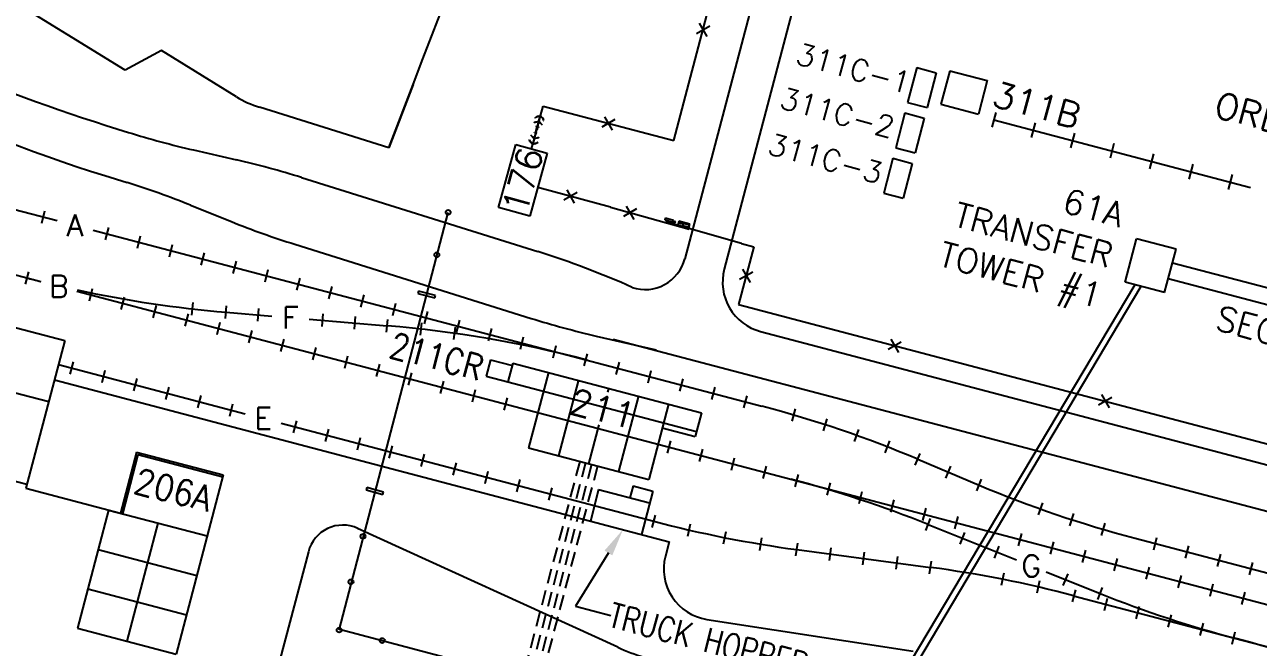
# Model space of a CAD drawing. Extents: x -16413 to 78405, y -232 to 83089.
# Drawn here: x 6293 to 13559, y 22921 to 26590 of the extents above; entities that cross this region are included whole.
import ezdxf
from ezdxf.enums import TextEntityAlignment as Align

# ---------------------------------------------------------------- set-up
doc = ezdxf.new("R2010")
doc.units = 0
doc.header["$LTSCALE"] = 350
doc.header["$MEASUREMENT"] = 0
doc.linetypes.add('CV34', pattern=[1, 1])
doc.linetypes.add('HIDDEN', pattern=[0.375, 0.25, -0.125])
doc.layers.get('0').update_dxf_attribs({"color": 3, "linetype": 'CONTINUOUS'})
doc.layers.add('BACKGROUND', color=7, linetype='CONTINUOUS')
doc.layers.add('FENCE', color=7, linetype='CONTINUOUS')
doc.styles.add('SIMPLEX', font='SIMPLEX')

# ---------------------------------------------------------------- blocks, each defined once
blk = doc.blocks.new('RR', base_point=(-429.5, 670.32))
blk.add_line((-429.5, 674.07), (-429.5, 666.57))

msp = doc.modelspace()

# ---------------------------------------------------------------- linework, layer by layer
at = {"layer": 'BACKGROUND'}
for p, q in [((14621, 42058.3), (10181.1, 25209.4)), ((6885.4, 26321.4), (3313.3, 28520.9)), ((8638.8, 26388.6), (9144.4, 27703.9)), ((10819.9, 26691.6), (10413.2, 25148.3)), ((10266.1, 26597.6), (10310.8, 26519.4)), ((10327.5, 26580.8), (10249.4, 26536.2)), ((7098.9, 26436.7), (6885.4, 26321.4)), ((7540.4, 26164.8), (7098.9, 26436.7)), ((8580.5, 26237.2), (8638.8, 26388.6)), ((11547.1, 26336.5), (11493.1, 26131.4)), ((11547.1, 26336.5), (11661.3, 26306.4)), ((11661.3, 26306.4), (11607.3, 26101.3)), ((11741.2, 26318.5), (11689.3, 26121.2)), ((11741.2, 26318.5), (11961.7, 26260.4)), ((8580.5, 26237.2), (8437.2, 25864.3)), ((8437.2, 25864.3), (8580.5, 26237.2)), ((11961.7, 26260.4), (11909.7, 26063.1)), ((8437.2, 25864.3), (7675.4, 26103.3)), ((11493.1, 26131.4), (11607.3, 26101.3)), ((11689.2, 26121.2), (11909.7, 26063.1)), ((11476.8, 26069.6), (11422.7, 25864.5)), ((11476.8, 26069.6), (11591, 26039.5)), ((11591, 26039.5), (11537, 25834.4)), ((12011.9, 26072), (11989.1, 25985)), ((12000.5, 26028.5), (13513.4, 25630.2)), ((6773.6, 25996.3), (6904.5, 25955.2)), ((12244.1, 26011.1), (12221.2, 25924)), ((12476.2, 25950.2), (12453.3, 25863.1)), ((9083.5, 25512.9), (9184.6, 25883.3)), ((9184.6, 25883.3), (9369.8, 25832.8)), ((12708.3, 25889.2), (12685.5, 25802.2)), ((7287.5, 25851.3), (7539.7, 25793.2)), ((9369.8, 25832.8), (9268.8, 25462.3)), ((11406.5, 25802.7), (11352.4, 25597.6)), ((11406.5, 25802.7), (11520.7, 25772.6)), ((11422.7, 25864.5), (11537, 25834.4)), ((12940.5, 25828.3), (12917.6, 25741.2)), ((11520.7, 25772.6), (11466.6, 25567.5)), ((13172.6, 25767.3), (13149.7, 25680.3)), ((6765.5, 25700.2), (6896.4, 25659.1)), ((7922.6, 25689.3), (9314.8, 25252.7)), ((13404.7, 25706.4), (13381.9, 25619.3)), ((11352.4, 25597.6), (11466.6, 25567.5)), ((6227.1, 25503.3), (6483.3, 25435.7)), ((7270.1, 25525.7), (7510.3, 25429.3)), ((9268.8, 25462.3), (9083.5, 25512.9)), ((9742.5, 25514.3), (10205.9, 25385.1)), ((9897.2, 25503.8), (9819, 25459.1)), ((9835.8, 25520.5), (9880.4, 25442.4)), ((8145.3, 23022.7, -4.7), (8786.9, 25483.8, -1)), ((6695.3, 25379.9), (10633.8, 24342)), ((7884, 25295.9), (9276.2, 24859.3)), ((12774.7, 25072), (12842, 25327.3)), ((13074.1, 25266.1), (12842, 25327.3)), ((13006.8, 25010.8), (13074.1, 25266.1)), ((6132.3, 25143.5), (6388.5, 25076)), ((10520.4, 25149.2), (10565, 25071)), ((14925.6, 24691.3), (13052.7, 25184.9)), ((10581.8, 25132.4), (10503.6, 25087.8)), ((13006.8, 25010.8), (12774.7, 25072)), ((14901.1, 24598.5), (13028.2, 25092)), ((12831.3, 25057.1), (3707.5, 9726.4)), ((12867.5, 25047.5), (3738.4, 9708)), ((6600.5, 25020.2), (10805.7, 23912)), ((8611.8, 25019.4, -4784.7), (8607.9, 25005.9, -4784.7)), ((8607.9, 25005.9, -4784.7), (8708.3, 24979.8, -48.7)), ((8712.1, 24993.2, -48.7), (8611.8, 25019.4, -4784.7)), ((5682.1, 24951.8), (6529.2, 24728.6)), ((8708.3, 24979.8, -48.7), (8712.1, 24993.2, -48.7)), ((7479.2, 24895.9), (7749.4, 24873.1)), ((7967.8, 24854.8), (8427.6, 24816.1)), ((10626.9, 24781.8), (24034.2, 21249.8)), ((6529.2, 24728.6), (6299.9, 23858.3)), ((9659.1, 24755.3), (10011.3, 24674.3)), ((9759, 24737.4), (23966.9, 20994.5)), ((11455.7, 24720), (11377.6, 24675.4)), ((11394.3, 24736.8), (11439, 24658.6)), ((5587.4, 24592.1), (6434.5, 24368.9)), ((6492, 24587.5), (7591.8, 24297.7)), ((9037.2, 24615.7), (9011.7, 24519)), ((9037.2, 24615.7), (9165.1, 24581.4)), ((9168.3, 24595.1), (9139.2, 24484.8)), ((9168.3, 24595.1), (10279.3, 24302.3)), ((6468, 24496.4), (10088.5, 23542.7)), ((9011.7, 24519), (9139.2, 24484.8)), ((9377.1, 24540.1), (9260.1, 24095.9)), ((9552.8, 24488.4), (9437.1, 24049.3)), ((9139.2, 24484.8), (10250.3, 24192.1)), ((9731, 24446.8), (9724.9, 24423.6)), ((9906.7, 24395.1), (9791, 23956.1)), ((10085, 24353.5), (9968, 23909.5)), ((12696.3, 24393.1), (12618.1, 24348.5)), ((12634.9, 24409.9), (12679.5, 24331.7)), ((10279.3, 24302.3), (10242.6, 24162.8)), ((7803.8, 24241.8), (9998.1, 23663.6)), ((9674.4, 24231.8), (9614.1, 24002.7)), ((10048.2, 24214.1), (10242.6, 24162.8)), ((5459, 24104.7), (6306.1, 23881.5)), ((6951.7, 24071.2), (6856.9, 23711.6)), ((6960.2, 24056.6), (6868.5, 23708.5)), ((6951.7, 24071.2), (7462.2, 23936.7)), ((6960.2, 24056.6), (7459.2, 23925.2)), ((9260.1, 24095.9), (9968, 23909.5)), ((11552.3, 24029.3), (11914.3, 23876.8)), ((7462.2, 23936.7), (7184.1, 22880.8)), ((10805.7, 23912), (21603.5, 21066.7)), ((6299.9, 23858.3), (6856.9, 23711.6)), ((8307.5, 23862.3, -4740.5), (8303.6, 23848.9, -4740.5)), ((8303.6, 23848.9, -4740.5), (8401.7, 23820.9, -4740.5)), ((8405.5, 23834.4, -4740.5), (8307.5, 23862.3, -4740.5)), ((8401.7, 23820.9, -4740.5), (8405.5, 23834.4, -4740.5)), ((9673.3, 23850.8), (9624.4, 23664.9)), ((9671.7, 23851.2), (9973.4, 23771.8)), ((9875.7, 23872), (9857.4, 23802.3)), ((9875.7, 23872), (9991.8, 23841.4)), ((9993.4, 23841), (9926.1, 23585.5)), ((6787.3, 23729.9), (6603.9, 23033.7)), ((6787.3, 23729.9), (7367.5, 23577)), ((7077.4, 23653.5), (6894, 22957.3)), ((9786.2, 22921.1), (8254, 23622)), ((11614.1, 23644.6), (12134.1, 23436)), ((10088.5, 23542.7), (10066.4, 23458.5)), ((12832.9, 23564), (21650.9, 21240.4)), ((6726.2, 23497.8), (7306.4, 23345)), ((7963.6, 23484.6), (7767.3, 22739.5)), ((9730.8, 23476.8), (9536.1, 23163.7)), ((10840.6, 23497), (11627.8, 23391.8)), ((12310, 23365.5), (12626.6, 23238.5)), ((6665, 23265.8), (7245.2, 23112.9)), ((12470.4, 23225.2), (13418.7, 22975.3)), ((9536.1, 23163.7), (9744.7, 23107.7)), ((6603.9, 23033.7), (7184.1, 22880.8)), ((10310.6, 23085.6), (11526.1, 22897.7)), ((8146.5, 23027.3, -4740.5), (9702.4, 22617.4, -4740.5)), ((13418.7, 22975.3), (21540.4, 20835.2))]:
    msp.add_line(p, q, dxfattribs=at)
at = {"layer": 'BACKGROUND', "linetype": 'CV34'}
for p, q in [((10116.3, 25906.5, 4770.2), (13905.8, 40286)), ((10064.5, 25439.2), (10067.6, 25450.8)), ((10064.5, 25439.2), (10124.3, 25422.9)), ((10067.6, 25450.8), (10113.9, 25438.2)), ((10113.9, 25438.2), (10110.8, 25426.6)), ((10112.9, 25434.3), (10126.4, 25430.7)), ((10124.3, 25422.9), (10126.4, 25430.7)), ((10146.4, 25431.6), (10140, 25408.4)), ((10211, 25413.9), (10146.4, 25431.6)), ((10514.1, 25299.9), (10066.6, 25427.9)), ((10140, 25408.4), (10204.7, 25390.8)), ((10148, 25417.6), (10150.5, 25426.7)), ((10162.9, 25413.5), (10148, 25417.6)), ((10150.5, 25426.7), (10165.4, 25422.7)), ((10165.4, 25422.7), (10162.9, 25413.5)), ((10168.6, 25403.7), (10172.5, 25418.2)), ((10202.6, 25394.5), (10168.6, 25403.7)), ((10206.5, 25408.9), (10172.5, 25418.2)), ((10206.5, 25408.9), (10202.6, 25394.5)), ((10204.7, 25390.8), (10211, 25413.9)), ((10514.1, 25299.9), (10587.4, 25279.9)), ((10587.4, 25279.9), (10496.4, 24940.2)), ((10496.4, 24940.2), (47685.4, 15140.4))]:
    msp.add_line(p, q, dxfattribs=at)
at = {"layer": 'BACKGROUND', "linetype": 'HIDDEN'}
for p, q in [((9561.8, 24016.5), (9096.5, 22250.2)), ((9596.7, 24007.3), (9131.3, 22240.9)), ((9631.5, 23998.1), (9166.1, 22231.6)), ((9666.3, 23988.9), (9200.9, 22222.2))]:
    msp.add_line(p, q, dxfattribs=at)
at = {"layer": 'BACKGROUND'}
for centre in [(8786.9, 25483.8, -1), (8720.6, 25233.7, -0.4), (8285.6, 23575, -3.7), (8214.3, 23306.8, -4.3), (8145.3, 23022.7, -4.7), (8398.9, 22960.8, -4740.5)]:
    msp.add_circle(centre, 14.4, dxfattribs=at)
for centre, radius, start, end in [((6603.6, 31574.4), 6000, 210.66302, 210.66302), ((9681.5, 34997.2), 9743.6, 219.39293, 252.58615), ((9603.4, 35018.5), 9455.7, 224.25662, 252.58615), ((7855, 26675.7), 600, 238.37743, 252.58615), ((8430.7, 30821.3), 5099.8, 252.58615, 257.04548), ((6396.4, 20823.2), 5099.8, 72.58615, 77.04548), ((5370.1, 20793), 5099.8, 68.12682, 72.58615), ((9410.2, 30162), 5099.8, 248.12682, 252.58615), ((7788.6, 20386.6), 5099.8, 65.89607, 72.58615), ((9947.5, 25269.5), 240.2, 251.50868, 345.46484), ((10703.3, 25071.9), 300, 165.23755, 255.24169), ((8055.8, 31755.9), 6884.3, 255.23756, 255.98546), ((8055.8, 31755.9), 6884.3, 257.80894, 265.1954), ((10802.4, 29725.3), 5099.8, 252.58615, 257.04548), ((7851, 17956), 6884.3, 75.23756, 85.1954), ((8879.6, 17685), 6884.3, 67.15513, 75.23756), ((9051.5, 17255), 6884.3, 68.14591, 75.23756), ((14587.1, 30221), 6884.3, 247.15513, 255.23756), ((8166.7, 23431.1), 210, 65.41745, 165.24148), ((11752.3, 30320.6), 6884.3, 255.23756, 262.39034), ((10356.5, 23382.1), 300, 165.24167, 261.20919), ((10716.2, 16568.2), 6884.3, 75.23756, 82.39034), ((15189.2, 29628), 6884.3, 248.14591, 255.23756), ((11664.5, 16318.3), 6884.3, 68.08505, 75.23756), ((10285.4, 24012.4), 1200, 245.41744, 261.20922)]:
    msp.add_arc(centre, radius, start, end, dxfattribs=at)
msp.add_solid([(9707.8, 23491), (9753.7, 23462.5), (9816.3, 23614.4)], dxfattribs=at)
at = {"layer": 'FENCE', "ltscale": 0.125}
for p, q in [((9330.1, 26051.9, 4770.2), (9345.8, 26109.7, 4770.2)), ((9345.8, 26109.7, 4770.2), (10116.3, 25906.5, 4770.2)), ((9277.2, 25858.1), (9284.9, 25886.3)), ((9742.5, 25514.3), (9314.7, 25630.9))]:
    msp.add_line(p, q, dxfattribs=at)
at = {"layer": 'FENCE'}
for p, q in [((9319.9, 26020.1, 4770.2), (9294, 26013.2, 4770.2)), ((9294, 26013.2, 4770.2), (9294.4, 26011.5, 4770.2)), ((9320.3, 26018.4, 4770.2), (9294.4, 26011.5, 4770.2)), ((9300.2, 26039), (9298.9, 26040.2)), ((9313, 25992.3, 4770.2), (9319.4, 26015.9, 4770.2)), ((9314.7, 25991.8, 4770.2), (9321.1, 26015.5, 4770.2)), ((9321.1, 26015.5, 4770.2), (9319.4, 26015.9, 4770.2)), ((9320.8, 26021, 4770.2), (9327.8, 26046.8, 4770.2)), ((9321.5, 26018.1, 4770.2), (9340.4, 25999.1, 4770.2)), ((9322.5, 26020.5, 4770.2), (9329.5, 26046.3, 4770.2)), ((9322.8, 26019.3, 4770.2), (9341.6, 26000.3, 4770.2)), ((9329.5, 26046.3, 4770.2), (9327.8, 26046.8, 4770.2)), ((9769.4, 26030, 4770.2), (9691.3, 25985.4, 4770.2)), ((9708, 26046.8, 4770.2), (9752.7, 25968.6, 4770.2)), ((9273.5, 25937.9), (9274.8, 25939.1)), ((9293.6, 25920.1, 4770.2), (9274.8, 25939.1, 4770.2)), ((9300.5, 25946.3, 4770.2), (9294.1, 25922.7, 4770.2)), ((9302.2, 25945.9, 4770.2), (9295.8, 25922.2, 4770.2)), ((9340.4, 25999.1, 4770.2), (9341.6, 26000.3, 4770.2)), ((9264.1, 25912.1), (9265.8, 25912.5)), ((9292.4, 25918.9, 4770.2), (9273.5, 25937.9, 4770.2)), ((9292.7, 25917.7, 4770.2), (9285.7, 25891.8, 4770.2)), ((9294.4, 25917.2, 4770.2), (9287.4, 25891.4, 4770.2)), ((9295.8, 25922.2, 4770.2), (9294.1, 25922.7, 4770.2)), ((9294.8, 25919.8, 4770.2), (9320.7, 25926.6, 4770.2)), ((9295.3, 25918.1, 4770.2), (9321.2, 25924.9, 4770.2)), ((9321.2, 25924.9), (9320.7, 25926.6)), ((9546.8, 25600), (9468.7, 25555.4)), ((9485.4, 25616.8), (9530.1, 25538.6))]:
    msp.add_line(p, q, dxfattribs=at)
at = {"layer": 'FENCE', "linetype": 'Continuous'}
for p, q in [((9323.5, 26050.6, 4770.2), (9324.3, 26053.4, 4770.2)), ((9335.1, 26047.4, 4770.2), (9323.5, 26050.6, 4770.2)), ((9335.9, 26050.3, 4770.2), (9324.3, 26053.4, 4770.2)), ((9332.8, 26048, 4770.2), (9325.7, 26049.9, 4770.2)), ((9335.1, 26047.4, 4770.2), (9335.9, 26050.3, 4770.2)), ((9349.4, 26025.7, 4770.2), (9351.1, 26026, 4770.2)), ((9296.4, 25950.9, 4770.2), (9297.2, 25953.8, 4770.2)), ((9296.4, 25950.9, 4770.2), (9308, 25947.7, 4770.2)), ((9297.2, 25953.8, 4770.2), (9302, 25952.5, 4770.2)), ((9301.6, 25951, 4770.2), (9311.6, 25987.7, 4770.2)), ((9303.6, 25950.5, 4770.2), (9313.5, 25987.1, 4770.2)), ((9304, 25951.9, 4770.2), (9308.8, 25950.6, 4770.2)), ((9307.2, 25990.4, 4770.2), (9306.4, 25987.5, 4770.2)), ((9306.4, 25987.5, 4770.2), (9311.2, 25986.2, 4770.2)), ((9307.2, 25990.7, 4770.2), (9308, 25993.6, 4770.2)), ((9318.8, 25987.6, 4770.2), (9307.2, 25990.7, 4770.2)), ((9307.2, 25990.4, 4770.2), (9318.7, 25987.3, 4770.2)), ((9319.6, 25990.5, 4770.2), (9308, 25993.6, 4770.2)), ((9308, 25947.7, 4770.2), (9308.8, 25950.6, 4770.2)), ((9312, 25970.2, 4770.2), (9315.5, 25983, 4770.2)), ((9315.5, 25983, 4770.2), (9312.6, 25983.8, 4770.2)), ((9313.1, 25985.7, 4770.2), (9318, 25984.4, 4770.2)), ((9318.7, 25987.3, 4770.2), (9318, 25984.4, 4770.2)), ((9318.8, 25987.6, 4770.2), (9319.6, 25990.5, 4770.2)), ((9280.1, 25890.7, 4770.2), (9279.3, 25887.9, 4770.2)), ((9290.9, 25884.7, 4770.2), (9279.3, 25887.9, 4770.2)), ((9291.7, 25887.6, 4770.2), (9280.1, 25890.7, 4770.2)), ((9291.7, 25887.6, 4770.2), (9290.9, 25884.7, 4770.2))]:
    msp.add_line(p, q, dxfattribs=at)
at = {"layer": 'FENCE'}
for centre in [(9321.3, 26019.5, 4770.2), (9301.8, 25947.7, 4770.2), (9293.9, 25918.6, 4770.2)]:
    msp.add_circle(centre, 1.5, dxfattribs=at)
at = {"layer": 'FENCE', "linetype": 'Continuous'}
for centre in [(9302.6, 25950.7, 4770.2), (9312.6, 25987.4, 4770.2)]:
    msp.add_circle(centre, 1, dxfattribs=at)
for centre, radius, start, end in [((9321.3, 26019.5, 4770.2), 30.5, 12.26747, 137.33806), ((9321.3, 26019.5, 4770.2), 28.7, 12.26747, 137.33806), ((9293.9, 25918.6, 4770.2), 30.5, 192.26747, 317.33806), ((9293.9, 25918.6, 4770.2), 28.7, 192.26747, 317.33806)]:
    msp.add_arc(centre, radius, start, end, dxfattribs=at)

# ---------------------------------------------------------------- block references
at = {"layer": 'BACKGROUND', "zscale": 10}
for p, xscale, yscale, rotation in [((6402.5, 25457), 9.999999999999428, 10.00000000000165, 165.2375592333539), ((6778.4, 25358), 9.999999999999428, 10.00000000000165, 165.2375592333539), ((6966.4, 25308.4), 9.999999999999428, 10.00000000000165, 165.2375592333539), ((7154.4, 25258.9), 9.999999999999428, 10.00000000000165, 165.2375592333539), ((7342.3, 25209.4), 9.999999999999428, 10.00000000000165, 165.2375592333539), ((7530.3, 25159.8), 9.999999999999428, 10.00000000000165, 165.2375592333539), ((7718.3, 25110.3), 9.999999999999428, 10.00000000000165, 165.2375592333539), ((6307.8, 25097.3), 9.999999999999428, 10.00000000000165, 165.2375592333539), ((7906.2, 25060.8), 9.999999999999428, 10.00000000000165, 165.2375592333539), ((6683.7, 24998.2), 9.999999999999428, 10.00000000000165, 165.2375592333539), ((8094.2, 25011.3), 9.999999999999428, 10.00000000000165, 165.2375592333539), ((8282.1, 24961.7), 9.999999999999428, 10.00000000000165, 165.2375592333539), ((6871.6, 24948.7), 9.999999999999428, 10.00000000000165, 165.2375592333539), ((7059.6, 24899.2), 9.999999999999428, 10.00000000000165, 165.2375592333539), ((7280.8, 24915.4), 9.999999999999801, 10.00000000000091, 173.535761383049), ((7479.2, 24895.9), 9.999999999999902, 10.00000000000179, 175.1954018129834), ((8470.1, 24912.2), 9.999999999999428, 10.00000000000165, 165.2375592333539), ((7247.6, 24849.6), 9.999999999999428, 10.00000000000165, 165.2375592333539), ((7668.9, 24879.9), 9.999999999999902, 10.00000000000179, 175.1954018129834), ((8048.3, 24848), 9.999999999999902, 10.00000000000179, 175.1954018129834), ((8238, 24832.1), 9.999999999999902, 10.00000000000172, 175.1954018129834), ((8427.6, 24816.1), 9.999999999999902, 10.00000000000172, 175.1954018129834), ((8658.1, 24862.7), 9.999999999999428, 10.00000000000165, 165.2375592333539), ((8846, 24813.1), 9.999999999999428, 10.00000000000165, 165.2375592333539), ((7435.5, 24800.1), 9.999999999999428, 10.00000000000165, 165.2375592333539), ((7623.5, 24750.6), 9.999999999999428, 10.00000000000165, 165.2375592333539), ((8626.1, 24796.6), 10.00000000000071, 10.00000000000091, 353.5357613830496), ((8823.9, 24771.2), 10.00000000000028, 9.999999999998732, 351.8761209531078), ((9034, 24763.6), 9.999999999999428, 10.00000000000165, 165.2375592333539), ((7811.5, 24701.1), 9.999999999999428, 10.00000000000165, 165.2375592333539), ((9222, 24714.1), 9.999999999999428, 10.00000000000165, 165.2375592333539), ((7999.4, 24651.5), 9.999999999999428, 10.00000000000165, 165.2375592333539), ((8187.4, 24602), 9.999999999999428, 10.00000000000165, 165.2375592333539), ((9411.7, 24661.1), 9.999999999999568, 10.00000000000175, 346.8971996632921), ((9597.9, 24615), 9.999999999999428, 10.00000000000165, 165.2375592333539), ((6570.1, 24566.9), 9.999999999999428, 10.00000000000165, 165.2375592333539), ((8375.3, 24552.5), 9.999999999999428, 10.00000000000165, 165.2375592333539), ((9785.8, 24565.5), 9.999999999999428, 10.00000000000165, 165.2375592333539), ((6758, 24517.4), 9.999999999999428, 10.00000000000165, 165.2375592333539), ((6946, 24467.9), 9.999999999999428, 10.00000000000165, 165.2375592333539), ((8563.3, 24502.9), 9.999999999999428, 10.00000000000165, 165.2375592333539), ((8751.3, 24453.4), 9.999999999999428, 10.00000000000165, 165.2375592333539), ((9973.8, 24516), 9.999999999999428, 10.00000000000165, 165.2375592333539), ((10161.8, 24466.4), 9.999999999999428, 10.00000000000165, 165.2375592333539), ((7133.9, 24418.3), 9.999999999999428, 10.00000000000165, 165.2375592333539), ((8939.2, 24403.9), 9.999999999999428, 10.00000000000165, 165.2375592333539), ((10349.7, 24416.9), 9.999999999999428, 10.00000000000165, 165.2375592333539), ((7321.9, 24368.8), 9.999999999999428, 10.00000000000165, 165.2375592333539), ((7509.9, 24319.3), 9.999999999999428, 10.00000000000165, 165.2375592333539), ((9127.2, 24354.3), 9.999999999999428, 10.00000000000165, 165.2375592333539), ((10537.7, 24367.4), 9.999999999999428, 10.00000000000165, 165.2375592333539), ((10820.9, 24289.9), 10.00000000000072, 10.00000000000021, 343.6210742855948), ((11006.4, 24232.5), 9.999999999999591, 9.999999999999028, 342.0045893378557), ((7885.8, 24220.2), 9.999999999999428, 10.00000000000165, 165.2375592333539), ((8073.8, 24170.7), 9.999999999999428, 10.00000000000165, 165.2375592333539), ((11190.3, 24169.9), 9.9999999999998, 9.9999999999998, 340.3881043901256), ((8261.7, 24121.1), 9.999999999999428, 10.00000000000165, 165.2375592333539), ((10088.7, 24101), 9.999999999999428, 10.00000000000165, 165.2375592333539), ((11372.3, 24102.2), 10.00000000000113, 10.00000000000047, 338.7716194423755), ((8449.7, 24071.6), 9.999999999999428, 10.00000000000165, 165.2375592333539), ((8637.6, 24022.1), 9.999999999999428, 10.00000000000165, 165.2375592333539), ((10276.6, 24051.5), 9.999999999999428, 10.00000000000165, 165.2375592333539), ((11552.3, 24029.3), 9.999999999999352, 10.00000000000173, 157.155134494651), ((8825.6, 23972.6), 9.999999999999428, 10.00000000000165, 165.2375592333539), ((10464.6, 24001.9), 9.999999999999428, 10.00000000000165, 165.2375592333539), ((10652.6, 23952.4), 9.999999999999428, 10.00000000000165, 165.2375592333539), ((11733.3, 23953), 9.999999999999352, 10.00000000000173, 157.155134494651), ((9013.6, 23923), 9.999999999999428, 10.00000000000165, 165.2375592333539), ((9201.5, 23873.5), 9.999999999999428, 10.00000000000165, 165.2375592333539), ((10840.5, 23902.9), 9.999999999999428, 10.00000000000165, 165.2375592333539), ((11914.3, 23876.8), 9.999999999999352, 10.00000000000173, 157.155134494651), ((9389.5, 23824), 9.999999999999428, 10.00000000000165, 165.2375592333539), ((11028.5, 23853.3), 9.999999999999428, 10.00000000000165, 165.2375592333539), ((11216.4, 23803.8), 9.999999999999428, 10.00000000000165, 165.2375592333539), ((11404.4, 23754.3), 9.999999999999428, 10.00000000000165, 165.2375592333539), ((12276.4, 23736.1), 9.9999999999998, 9.9999999999998, 160.3881043901256), ((9998.1, 23663.6), 9.999999999999428, 10.00000000000165, 165.2375592333539), ((11592.4, 23704.7), 9.999999999999428, 10.00000000000165, 165.2375592333539), ((11780.3, 23655.2), 9.999999999999428, 10.00000000000165, 165.2375592333539), ((12460.2, 23673.5), 9.999999999999591, 9.999999999999028, 162.0045893378557), ((10206.7, 23612.1), 9.999999999999579, 9.999999999999579, 167.0257536777864), ((11614.1, 23644.6), 9.999999999999215, 9.999999999999215, 158.1459131672468), ((12645.8, 23616.1), 10.00000000000072, 10.00000000000021, 163.6210742855947), ((10416.7, 23567.1), 10.00000000000002, 10.00000000000038, 168.8139481222407), ((10628.1, 23528.8), 10.00000000000043, 9.999999999998638, 170.6021425666795), ((11816.6, 23563.3), 9.999999999999215, 9.999999999999215, 158.1459131672468), ((12156.3, 23556.2), 9.999999999999428, 10.00000000000165, 165.2375592333539), ((12344.2, 23506.6), 9.999999999999428, 10.00000000000165, 165.2375592333539), ((12952.2, 23532.6), 9.999999999999428, 10.00000000000165, 165.2375592333539), ((10840.6, 23497), 10.00000000000001, 10.00000000000025, 172.3903370111296), ((11037.4, 23470.7), 10.00000000000001, 10.00000000000025, 172.3903370111296), ((11234.2, 23444.4), 10.00000000000001, 10.00000000000025, 172.3903370111296), ((12019.1, 23482.1), 9.999999999999215, 9.999999999999215, 158.1459131672468), ((12532.2, 23457.1), 9.999999999999428, 10.00000000000165, 165.2375592333539), ((13140.2, 23483), 9.999999999999428, 10.00000000000165, 165.2375592333539), ((13328.1, 23433.5), 9.999999999999428, 10.00000000000165, 165.2375592333539), ((11431, 23418.1), 10.00000000000001, 10.00000000000025, 172.3903370111296), ((11627.8, 23391.8), 10.00000000000001, 10.00000000000025, 172.3903370111296), ((12720.1, 23407.6), 9.999999999999428, 10.00000000000165, 165.2375592333539), ((13516.1, 23384), 9.999999999999428, 10.00000000000165, 165.2375592333539), ((12051.7, 23321.7), 10.00000000000002, 10.00000000000038, 348.8139481222408), ((12424.1, 23319.7), 9.999999999999215, 9.999999999999215, 158.1459131672468), ((12908.1, 23358), 9.999999999999428, 10.00000000000165, 165.2375592333539), ((13096.1, 23308.5), 9.999999999999428, 10.00000000000165, 165.2375592333539), ((12261.8, 23276.7), 9.999999999999579, 9.999999999999579, 347.0257536777864), ((12473.4, 23224.4), 9.999999999999428, 10.00000000000165, 165.2375592333539), ((12626.6, 23238.5), 9.999999999999215, 9.999999999999215, 158.1459131672468), ((13284, 23259), 9.999999999999428, 10.00000000000165, 165.2375592333539), ((12661.3, 23174.9), 9.999999999999428, 10.00000000000165, 165.2375592333539), ((13472, 23209.4), 9.999999999999428, 10.00000000000165, 165.2375592333539), ((12849.3, 23125.3), 9.999999999999428, 10.00000000000165, 165.2375592333539), ((13037.3, 23075.8), 9.999999999999428, 10.00000000000165, 165.2375592333539), ((13225.2, 23026.3), 9.999999999999428, 10.00000000000165, 165.2375592333539), ((13413.2, 22976.8), 9.999999999999428, 10.00000000000165, 165.2375592333539)]:
    msp.add_blockref('RR', p, dxfattribs=dict(at, xscale=xscale, yscale=yscale, rotation=rotation))

# ---------------------------------------------------------------- texts
at = {"layer": 'BACKGROUND', "style": 'SIMPLEX'}
for s, height, p in [('311C-1', 126, (10827.1, 26361.4)), ('311B', 150, (11982.7, 26112.6)), ('311C-2', 126, (10732.3, 26100.4)), ('ORE TUNNEL', 150, (13289, 26051.1)), ('311C-3', 126, (10661.4, 25830.4))]:
    msp.add_text(s, height=height, rotation=344.75, dxfattribs=at).set_placement(p)
msp.add_text('176', height=149.99, rotation=74.74394, dxfattribs=at).set_placement((9226.7, 25672.8, -4733.8), align=Align.MIDDLE)
for s, p in [('61A', (12742, 25395.5)), ('TRANSFER', (12678.1, 25157)), ('TOWER #1', (12614.2, 24918.6))]:
    msp.add_text(s, height=144, rotation=345, dxfattribs=at).set_placement(p, align=Align.RIGHT)
for s, p in [('A', (6589.3, 25407.8)), ('B', (6494.5, 25048.1)), ('F', (7858.6, 24864)), ('E', (7697.8, 24269.7)), ('G', (12221.6, 23400.9))]:
    msp.add_text(s, height=128, dxfattribs=at).set_placement(p, align=Align.MIDDLE)
for s, height, rotation, p in [('SECTION 2', 144, 344.55089, (13784, 24662.6)), ('211', 150, 345.1722, (9678.1, 24254.1))]:
    msp.add_text(s, height=height, rotation=rotation, dxfattribs=at).set_placement(p, align=Align.CENTER)
at = {"layer": 'BACKGROUND', "style": 'SIMPLEX', "width": 0.85}
msp.add_text('211CR', height=150, rotation=345.1722, dxfattribs=at).set_placement((8700.3, 24562.1), align=Align.CENTER)
at = {"layer": 'BACKGROUND', "style": 'SIMPLEX', "width": 0.843481}
msp.add_text('206A', height=150, rotation=345.81154, dxfattribs=at).set_placement((6927, 23833), (7370.9, 23720.7), align=Align.FIT)
at = {"layer": 'BACKGROUND', "style": 'SIMPLEX', "width": 0.8}
msp.add_text('TRUCK HOPPER', height=144, rotation=345.4222, dxfattribs=at).set_placement((9722, 23045.5))

doc.saveas('drawing.dxf')
